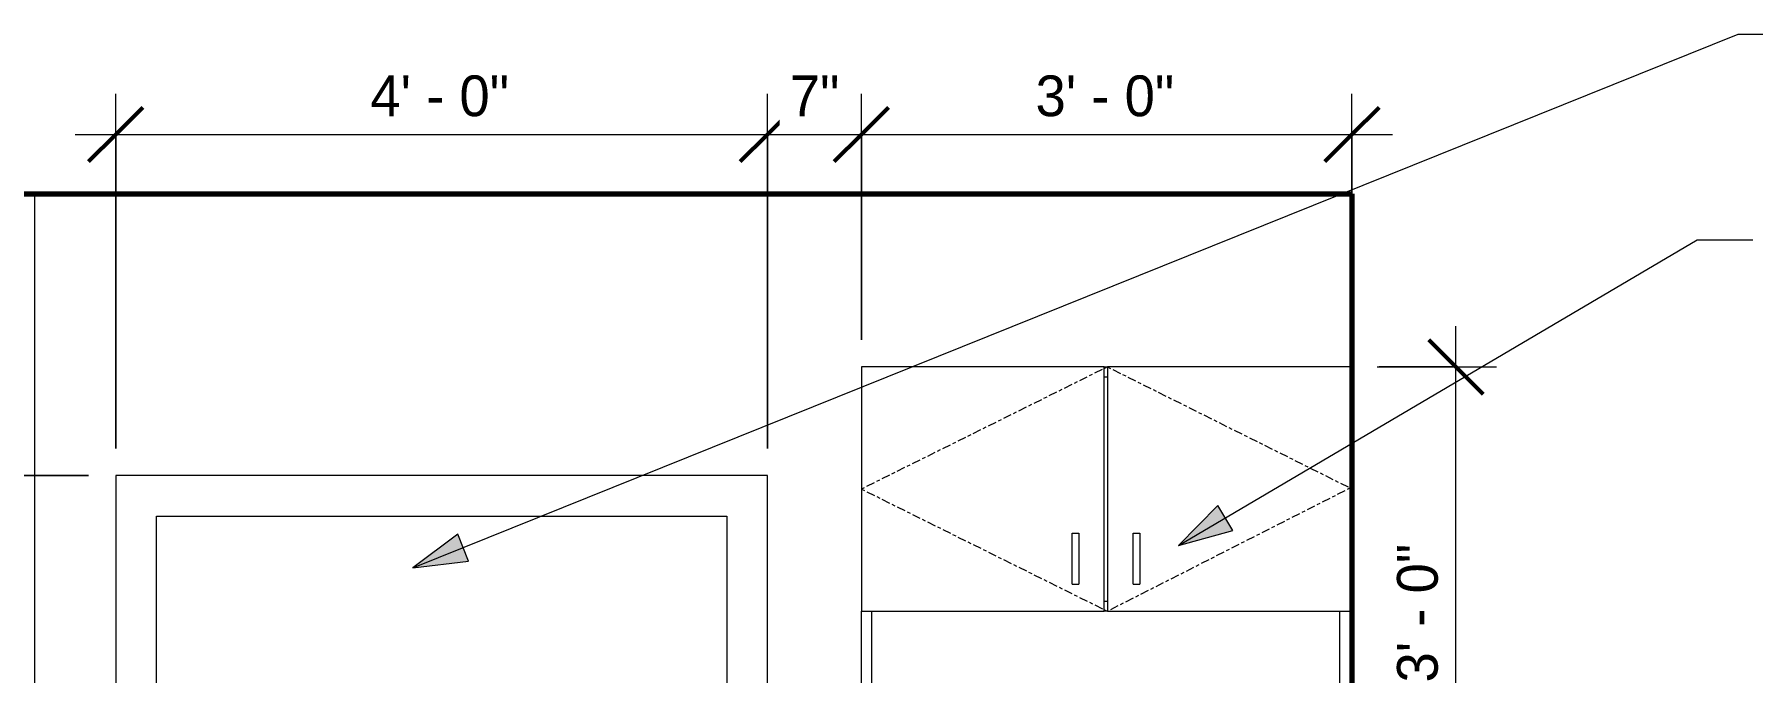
# Model space of a CAD drawing. Header units: inches. Extents: x -3861 to -1440, y -29 to 12117.
# Drawn here: x -2127.9 to -2001.3, y 73.5 to 120.5 of the extents above; entities that cross this region are included whole.
import ezdxf

# ---------------------------------------------------------------- set-up
doc = ezdxf.new("R2010")
doc.units = ezdxf.units.IN
doc.header["$MEASUREMENT"] = 0
doc.linetypes.add('Center', pattern=[1.25, 0.25, -0.1875, 0.625, -0.1875])
for name, color, linetype, lineweight in [('0-6', 130, 'Continuous', 5), ('A-ANNO-DIMS', 211, 'Continuous', 9), ('A-ANNO-DIMS-32', 211, 'Continuous', 9), ('A-FLOR-2', 7, 'Continuous', 70), ('A-WALL', 113, 'Continuous', 18), ('G-ANNO-TEXT', 231, 'Continuous', 9), ('I-WALL-1', 7, 'Continuous', 70), ('Q-CASE', 31, 'Continuous', 9), ('Q-CASE-2', 31, 'Center', 9)]:
    doc.layers.add(name, color=color, linetype=linetype, lineweight=lineweight)
doc.styles.add('Century Gothic', font='ufonts.com_century-gothic.ttf', dxfattribs={"height": 3})
doc.dimstyles.new('OD_1__HACK_1', dxfattribs={"dimscale": 12, "dimtxt": 3.132505, "dimasz": 0.333333, "dimexe": 0.25, "dimexo": 0.166667, "dimgap": 0.041667, "dimtad": 1, "dimdec": 0, "dimzin": 3, "dimdsep": 46, "dimlunit": 4, "dimtxsty": 'Century Gothic', "dimblk1": 'OBLIQUE', "dimblk2": 'OBLIQUE', "dimsah": 1, "dimcen": 0.09, "dimdle": 0.25, "dimazin": 0, "dimtfac": 1, "dimtdec": 4, "dimtix": 1, "dimtmove": 0, "dimatfit": 3, "dimfxl": 1, "dimtvp": 1, "dimtfill": 1, "dimfrac": 2, "dimtolj": 1, "dimtzin": 0, "dimarcsym": 2})
doc.dimstyles.new('OD_1__HACK_2', dxfattribs={"dimscale": 12, "dimtxt": 3.132505, "dimasz": 0.333333, "dimexe": 0.25, "dimexo": 0.166667, "dimgap": 0.041667, "dimtad": 1, "dimdec": 0, "dimzin": 3, "dimdsep": 46, "dimlunit": 4, "dimtxsty": 'Century Gothic', "dimblk1": 'OBLIQUE', "dimblk2": 'OBLIQUE', "dimsah": 1, "dimcen": 0.09, "dimdle": 0.25, "dimazin": 0, "dimtfac": 1, "dimtdec": 4, "dimtix": 1, "dimtmove": 0, "dimatfit": 3, "dimfxl": 1, "dimtvp": 1, "dimtfill": 1, "dimfrac": 2, "dimtolj": 1, "dimtzin": 0, "dimarcsym": 2})

# ---------------------------------------------------------------- blocks, each defined once
blk = doc.blocks.new('CTR - 1st Phase - Shell_rvt-8-1ST FLOOR - 1BD ADA TYPE A BATH LAV WALL')
at = {"layer": 'A-FLOR-2'}
blk.add_line((3313.91, 108.75), (3459.28, 108.75), dxfattribs=at)
blk = doc.blocks.new('CTR - 1st Phase - Common Walls_rvt-7-1ST FLOOR - 1BD ADA TYPE A BATH LAV WALL')
at = {"layer": 'I-WALL-1'}
for p, q in [((3459.27, 108.76), (3459.27, 0)), ((3459.27, 0), (3459.28, 0))]:
    blk.add_line(p, q, dxfattribs=at)
blk = doc.blocks.new('300 Series Wall Hung Cabinet_326 - 36_-2909953-1ST FLOOR - 1BD ADA TYPE A BATH LAV WALL')
at = {"layer": 'Q-CASE'}
for p, q in [((3441.02, 96), (3423.15, 96)), ((3423.15, 96), (3423.15, 78)), ((3441.02, 78), (3441.02, 96)), ((3441.02, 96), (3441.27, 96)), ((3441.27, 95.25), (3441.02, 95.25)), ((3459.15, 96), (3441.27, 96)), ((3441.27, 96), (3441.27, 78)), ((3459.15, 78), (3459.15, 96)), ((3438.66, 83.75), (3439.15, 83.75)), ((3438.66, 80), (3438.66, 83.75)), ((3439.15, 83.75), (3439.15, 80)), ((3443.16, 83.75), (3443.65, 83.75)), ((3443.16, 80), (3443.16, 83.75)), ((3443.65, 83.75), (3443.65, 80)), ((3438.66, 80), (3439.15, 80)), ((3443.16, 80), (3443.65, 80)), ((3441.02, 78.75), (3441.27, 78.75)), ((3423.15, 78), (3441.02, 78)), ((3423.15, 60), (3423.15, 78)), ((3423.9, 78), (3423.9, 60)), ((3441.27, 78), (3441.02, 78)), ((3441.27, 78), (3459.15, 78)), ((3458.4, 60), (3458.4, 78)), ((3459.15, 78), (3459.15, 60)), ((3423.15, 60), (3423.9, 60)), ((3423.9, 60.75), (3458.4, 60.75)), ((3423.9, 60.75), (3423.9, 60)), ((3458.4, 60), (3423.9, 60)), ((3458.4, 60), (3458.4, 60.75)), ((3458.4, 60), (3459.15, 60))]:
    blk.add_line(p, q, dxfattribs=at)
at = {"layer": 'Q-CASE-2'}
for p, q in [((3441.27, 96), (3423.15, 87)), ((3441.27, 96), (3459.15, 87.08)), ((3423.15, 87), (3441.27, 78)), ((3459.15, 87.08), (3441.27, 78))]:
    blk.add_line(p, q, dxfattribs=at)
blk = doc.blocks.new('BATHROOM MIRROR - BATHROOM MIRROR 48_-3123886-1ST FLOOR - 1BD ADA TYPE A BATH LAV WALL')
at = {"layer": 'Q-CASE'}
for p, q in [((3416.22, 88), (3368.22, 88)), ((3368.22, 88), (3368.22, 40)), ((3416.22, 40), (3416.22, 88)), ((3371.22, 43), (3371.22, 85)), ((3371.22, 85), (3413.22, 85)), ((3413.22, 85), (3413.22, 43)), ((3391.84, 43), (3371.22, 43)), ((3413.22, 43), (3392.59, 43)), ((3368.22, 40), (3391.85, 40)), ((3392.59, 40), (3416.22, 40))]:
    blk.add_line(p, q, dxfattribs=at)
blk = doc.blocks.new('DIMBLOCK75-1ST FLOOR - 1BD ADA TYPE A BATH LAV WALL')
at = {"layer": 'A-ANNO-DIMS-32', "lineweight": 50}
for p, q in [((-2190.48, 88), (-2192.48, 90)), ((-2190.48, 88), (-2188.48, 86)), ((-2190.48, 40), (-2192.48, 42)), ((-2190.48, 40), (-2188.48, 38))]:
    blk.add_line(p, q, dxfattribs=at)
at = {"layer": 'A-ANNO-DIMS-32'}
for p, q in [((-2190.48, 40), (-2190.48, 91)), ((-2123.87, 88), (-2193.48, 88)), ((-2190.48, 88), (-2123.87, 88)), ((-2123.87, 40), (-2193.48, 40)), ((-2190.48, 40), (-2123.87, 40))]:
    blk.add_line(p, q, dxfattribs=at)
at = {"layer": 'A-ANNO-DIMS-32', "color": 0, "insert": (-2194.83, 58.75), "char_height": 3, "width": 12.5897, "attachment_point": 1, "rotation": 90, "line_spacing_factor": 0.984502, "style": 'Century Gothic', "bg_fill": 3, "box_fill_scale": 1.25, "bg_fill_color": 256, "bg_fill_true_color": 13158600, "bg_fill_transparency": 0}
blk.add_mtext('4\' - 0"', dxfattribs=at)
blk = doc.blocks.new('_Oblique')
at = {"color": 0, "linetype": 'ByBlock', "lineweight": -2}
blk.add_line((-0.5, -0.5), (0.5, 0.5), dxfattribs=at)
blk = doc.blocks.new('DIMBLOCK77-1ST FLOOR - 1BD ADA TYPE A BATH LAV WALL')
at = {"layer": 'A-ANNO-DIMS-32'}
for p, q in [((-2023.15, 60), (-2023.15, 99)), ((-2028.94, 96), (-2020.15, 96)), ((-2023.15, 96), (-2028.81, 96)), ((-2028.94, 60), (-2020.15, 60)), ((-2023.15, 60), (-2028.81, 60))]:
    blk.add_line(p, q, dxfattribs=at)
at = {"layer": 'A-ANNO-DIMS-32', "lineweight": 50}
for p, q in [((-2023.15, 96), (-2025.15, 98)), ((-2023.15, 96), (-2021.15, 94)), ((-2023.15, 60), (-2025.15, 62)), ((-2023.15, 60), (-2021.15, 58))]:
    blk.add_line(p, q, dxfattribs=at)
at = {"layer": 'A-ANNO-DIMS-32', "color": 0, "insert": (-2027.49, 72.75), "char_height": 3, "width": 12.5897, "attachment_point": 1, "rotation": 90, "line_spacing_factor": 0.984502, "style": 'Century Gothic', "bg_fill": 3, "box_fill_scale": 1.25, "bg_fill_color": 256, "bg_fill_true_color": 13158600, "bg_fill_transparency": 0}
blk.add_mtext('3\' - 0"', dxfattribs=at)
blk = doc.blocks.new('DIMBLOCK84-1ST FLOOR - 1BD ADA TYPE A BATH LAV WALL')
at = {"layer": 'A-ANNO-DIMS-32'}
for p, q in [((-2121.87, 90), (-2121.87, 116.12)), ((-2073.87, 90), (-2073.87, 116.12)), ((-2124.87, 113.12), (-2073.87, 113.12)), ((-2121.87, 113.12), (-2121.87, 90)), ((-2073.87, 113.12), (-2073.87, 90))]:
    blk.add_line(p, q, dxfattribs=at)
at = {"layer": 'A-ANNO-DIMS-32', "lineweight": 50}
for p, q in [((-2121.87, 113.12), (-2119.87, 115.12)), ((-2073.87, 113.12), (-2071.87, 115.12)), ((-2121.87, 113.12), (-2123.87, 111.12)), ((-2073.87, 113.12), (-2075.87, 111.12))]:
    blk.add_line(p, q, dxfattribs=at)
at = {"layer": 'A-ANNO-DIMS-32', "color": 0, "insert": (-2103.12, 117.47), "char_height": 3, "width": 12.5897, "attachment_point": 1, "line_spacing_factor": 0.984502, "style": 'Century Gothic', "bg_fill": 3, "box_fill_scale": 1.25, "bg_fill_color": 256, "bg_fill_true_color": 13158600, "bg_fill_transparency": 0}
blk.add_mtext('4\' - 0"', dxfattribs=at)
blk = doc.blocks.new('DIMBLOCK85-1ST FLOOR - 1BD ADA TYPE A BATH LAV WALL')
at = {"layer": 'A-ANNO-DIMS-32'}
for p, q in [((-2073.87, 90), (-2073.87, 116.12)), ((-2066.94, 98), (-2066.94, 116.12)), ((-2073.87, 113.12), (-2066.94, 113.12)), ((-2073.87, 113.12), (-2073.87, 90)), ((-2066.94, 113.12), (-2066.94, 98))]:
    blk.add_line(p, q, dxfattribs=at)
at = {"layer": 'A-ANNO-DIMS-32', "lineweight": 50}
for p, q in [((-2073.87, 113.12), (-2071.87, 115.12)), ((-2066.94, 113.12), (-2064.94, 115.12)), ((-2073.87, 113.12), (-2075.87, 111.12)), ((-2066.94, 113.12), (-2068.94, 111.12))]:
    blk.add_line(p, q, dxfattribs=at)
at = {"layer": 'A-ANNO-DIMS-32', "color": 0, "insert": (-2072.22, 117.47), "char_height": 3, "width": 4.3557, "attachment_point": 1, "line_spacing_factor": 0.984502, "style": 'Century Gothic', "bg_fill": 3, "box_fill_scale": 1.25, "bg_fill_color": 256, "bg_fill_true_color": 13158600, "bg_fill_transparency": 0}
blk.add_mtext('7"', dxfattribs=at)
blk = doc.blocks.new('DIMBLOCK86-1ST FLOOR - 1BD ADA TYPE A BATH LAV WALL')
at = {"layer": 'A-ANNO-DIMS-32'}
for p, q in [((-2066.94, 98), (-2066.94, 116.12)), ((-2030.81, 108.15), (-2030.81, 116.12)), ((-2066.94, 113.12), (-2027.81, 113.12)), ((-2066.94, 113.12), (-2066.94, 98)), ((-2030.81, 113.12), (-2030.81, 108.15))]:
    blk.add_line(p, q, dxfattribs=at)
at = {"layer": 'A-ANNO-DIMS-32', "lineweight": 50}
for p, q in [((-2066.94, 113.12), (-2064.94, 115.12)), ((-2030.81, 113.12), (-2028.81, 115.12)), ((-2066.94, 113.12), (-2068.94, 111.12)), ((-2030.81, 113.12), (-2032.81, 111.12))]:
    blk.add_line(p, q, dxfattribs=at)
at = {"layer": 'A-ANNO-DIMS-32', "color": 0, "insert": (-2054.12, 117.47), "char_height": 3, "width": 12.5897, "attachment_point": 1, "line_spacing_factor": 0.984502, "style": 'Century Gothic', "bg_fill": 3, "box_fill_scale": 1.25, "bg_fill_color": 256, "bg_fill_true_color": 13158600, "bg_fill_transparency": 0}
blk.add_mtext('3\' - 0"', dxfattribs=at)

msp = doc.modelspace()

# ---------------------------------------------------------------- hatches: boundary and pattern name
at = {"layer": 'G-ANNO-TEXT'}
for points in [[(-2043.58, 82.84), (-2039.59, 83.95), (-2040.68, 85.79)], [(-2099.99, 81.2), (-2095.88, 81.7), (-2096.68, 83.68)]]:
    msp.add_hatch(color=256, dxfattribs=at).paths.add_polyline_path(points, flags=0)

# ---------------------------------------------------------------- linework, layer by layer
at = {"layer": 'A-WALL'}
msp.add_line((-2127.87, 108.75), (-2127.87, 4), dxfattribs=at)
at = {"layer": 'G-ANNO-TEXT'}
for p, q in [((-2002.37, 120.5), (-1998.29, 120.5)), ((-2005.37, 105.37), (-2001.29, 105.37)), ((-2040.68, 85.79), (-2043.58, 82.84)), ((-2039.59, 83.95), (-2040.68, 85.79)), ((-2096.68, 83.68), (-2099.99, 81.2)), ((-2095.88, 81.7), (-2096.68, 83.68)), ((-2043.58, 82.84), (-2039.59, 83.95)), ((-2099.99, 81.2), (-2095.88, 81.7))]:
    msp.add_line(p, q, dxfattribs=at)

# ---------------------------------------------------------------- block references
at = {"layer": '0-6'}
for name in ['CTR - 1st Phase - Shell_rvt-8-1ST FLOOR - 1BD ADA TYPE A BATH LAV WALL', 'CTR - 1st Phase - Common Walls_rvt-7-1ST FLOOR - 1BD ADA TYPE A BATH LAV WALL']:
    msp.add_blockref(name, (-5490.09, 0), dxfattribs=at)
at = {"layer": 'Q-CASE'}
for name in ['300 Series Wall Hung Cabinet_326 - 36_-2909953-1ST FLOOR - 1BD ADA TYPE A BATH LAV WALL', 'BATHROOM MIRROR - BATHROOM MIRROR 48_-3123886-1ST FLOOR - 1BD ADA TYPE A BATH LAV WALL']:
    msp.add_blockref(name, (-5490.09, 0), dxfattribs=at)

# ---------------------------------------------------------------- next in the draw order: dimensions: what is measured, and where the dimension line sits
at = {"layer": 'A-ANNO-DIMS'}
for base, p1, p2, override, picture, middle in [((-2023.15, 96), (-2030.94, 60), (-2030.94, 96), {"dimpost": '<>', "dimfxl": 36}, 'DIMBLOCK77-1ST FLOOR - 1BD ADA TYPE A BATH LAV WALL', (-2025.22, 78)), ((-2190.48, 88), (-2121.87, 40), (-2121.87, 88), {"dimpost": '<>', "dimfxl": 48}, 'DIMBLOCK75-1ST FLOOR - 1BD ADA TYPE A BATH LAV WALL', (-2192.56, 64))]:
    dim = msp.add_linear_dim(base=base, p1=p1, p2=p2, angle=90, dimstyle='OD_1__HACK_2', override=override, dxfattribs=at)
    dim.commit()
    dim.dimension.update_dxf_attribs({"geometry": picture, "text_midpoint": middle})

# ---------------------------------------------------------------- next in the draw order: dimensions: what is measured, and where the dimension line sits
dim = msp.add_linear_dim(base=(-2073.87, 113.12), p1=(-2121.87, 88), p2=(-2073.87, 88), dimstyle='OD_1__HACK_1', override={"dimpost": '<>', "dimfxl": 48}, dxfattribs=at)
dim.commit()
dim.dimension.update_dxf_attribs({"geometry": 'DIMBLOCK84-1ST FLOOR - 1BD ADA TYPE A BATH LAV WALL', "text_midpoint": (-2097.87, 115.2)})

# ---------------------------------------------------------------- next in the draw order: dimensions: what is measured, and where the dimension line sits
dim = msp.add_linear_dim(base=(-2066.94, 113.12), p1=(-2073.87, 88), p2=(-2066.94, 96), dimstyle='OD_1__HACK_1', override={"dimpost": '<>', "dimfxl": 10.585594}, dxfattribs=at)
dim.commit()
dim.dimension.update_dxf_attribs({"geometry": 'DIMBLOCK85-1ST FLOOR - 1BD ADA TYPE A BATH LAV WALL', "text_midpoint": (-2070.4, 115.16)})

# ---------------------------------------------------------------- next in the draw order: dimensions: what is measured, and where the dimension line sits
dim = msp.add_linear_dim(base=(-2030.81, 113.12), p1=(-2066.94, 96), p2=(-2030.81, 106.15), dimstyle='OD_1__HACK_1', override={"dimpost": '<>', "dimfxl": 37.523074}, dxfattribs=at)
dim.commit()
dim.dimension.update_dxf_attribs({"geometry": 'DIMBLOCK86-1ST FLOOR - 1BD ADA TYPE A BATH LAV WALL', "text_midpoint": (-2048.87, 115.2)})

# ---------------------------------------------------------------- next in the draw order: linework, layer by layer
at = {"layer": 'G-ANNO-TEXT'}
for p, q in [((-2099.99, 81.2), (-2002.37, 120.5)), ((-2043.58, 82.84), (-2005.37, 105.37))]:
    msp.add_line(p, q, dxfattribs=at)

doc.saveas('drawing.dxf')
